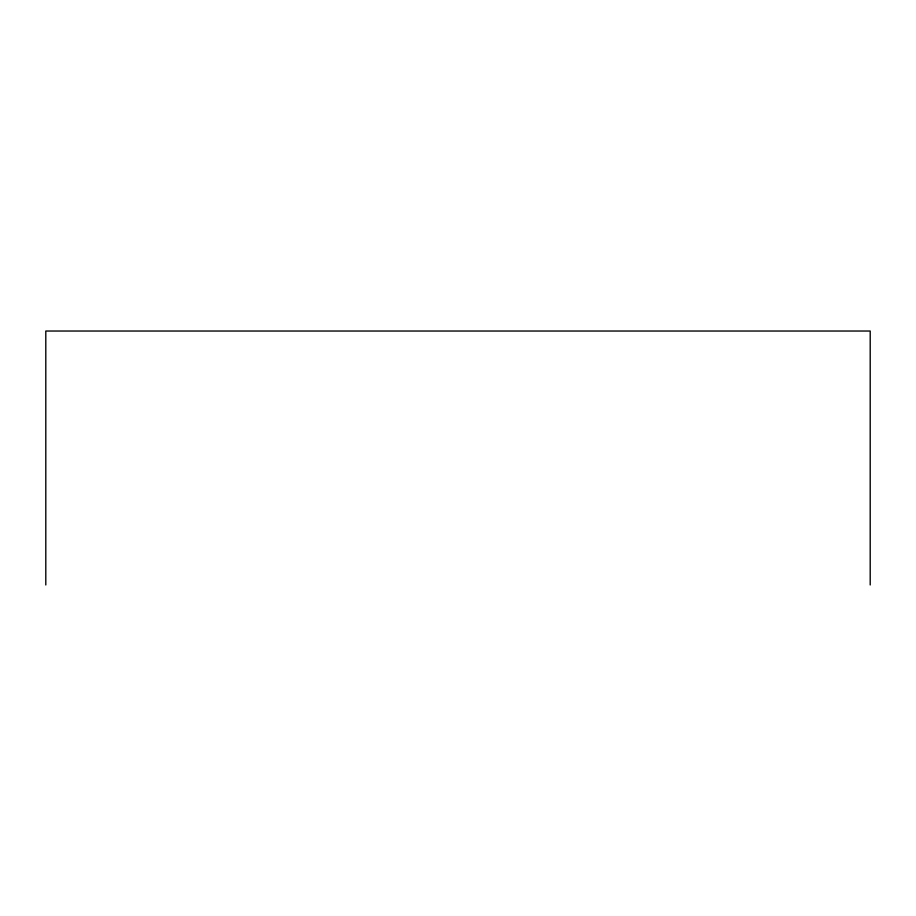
<?xml version="1.0" encoding="UTF-8"?>
<svg xmlns="http://www.w3.org/2000/svg" width="916" height="916" viewBox="0 0 916 916"><rect width="100%" height="100%" fill="white"/><g stroke="black" fill="none" stroke-linecap="round" stroke-linejoin="round"><path stroke-width="1.37" d="M870.2 584.969L870.2 331.031L45.8 331.031L45.8 584.969"/></g></svg>
